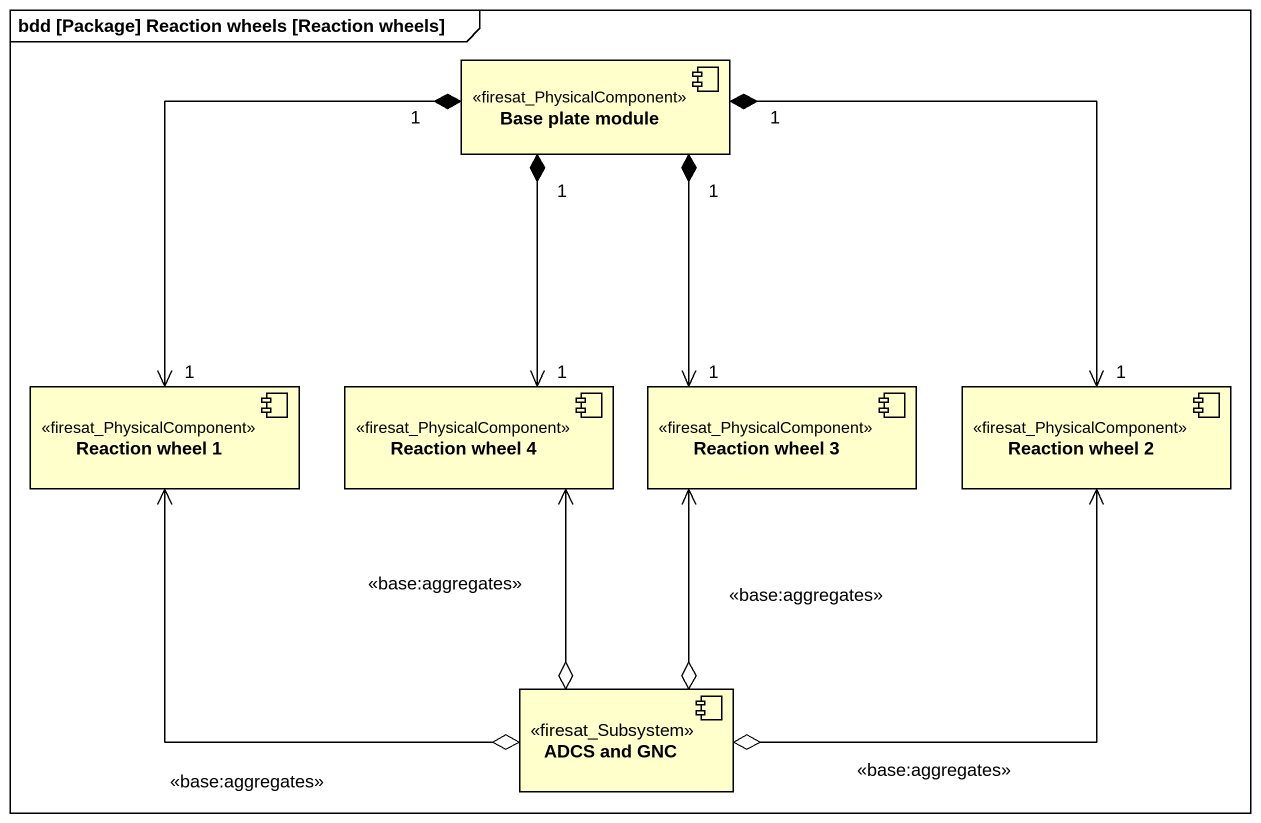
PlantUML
@startuml
mainframe bdd [Package] Reaction wheels [Reaction wheels]
component "Base plate module" as Base_plate_module <<firesat_PhysicalComponent>>
component "Reaction wheel 1" as Reaction_wheel_1 <<firesat_PhysicalComponent>>
component "Reaction wheel 4" as Reaction_wheel_4 <<firesat_PhysicalComponent>>
component "Reaction wheel 3" as Reaction_wheel_3 <<firesat_PhysicalComponent>>
component "Reaction wheel 2" as Reaction_wheel_2 <<firesat_PhysicalComponent>>
component "ADCS and GNC" as ADCS_and_GNC <<firesat_Subsystem>>
Base_plate_module "1" *--> "1" Reaction_wheel_1
Base_plate_module "1" *--> "1" Reaction_wheel_4
Base_plate_module "1" *--> "1" Reaction_wheel_3
Base_plate_module "1" *--> "1" Reaction_wheel_2
ADCS_and_GNC o-up-> Reaction_wheel_1 : <<base:aggregates>>
ADCS_and_GNC o-up-> Reaction_wheel_4 : <<base:aggregates>>
ADCS_and_GNC o-up-> Reaction_wheel_3 : <<base:aggregates>>
ADCS_and_GNC o-up-> Reaction_wheel_2 : <<base:aggregates>>
@enduml
